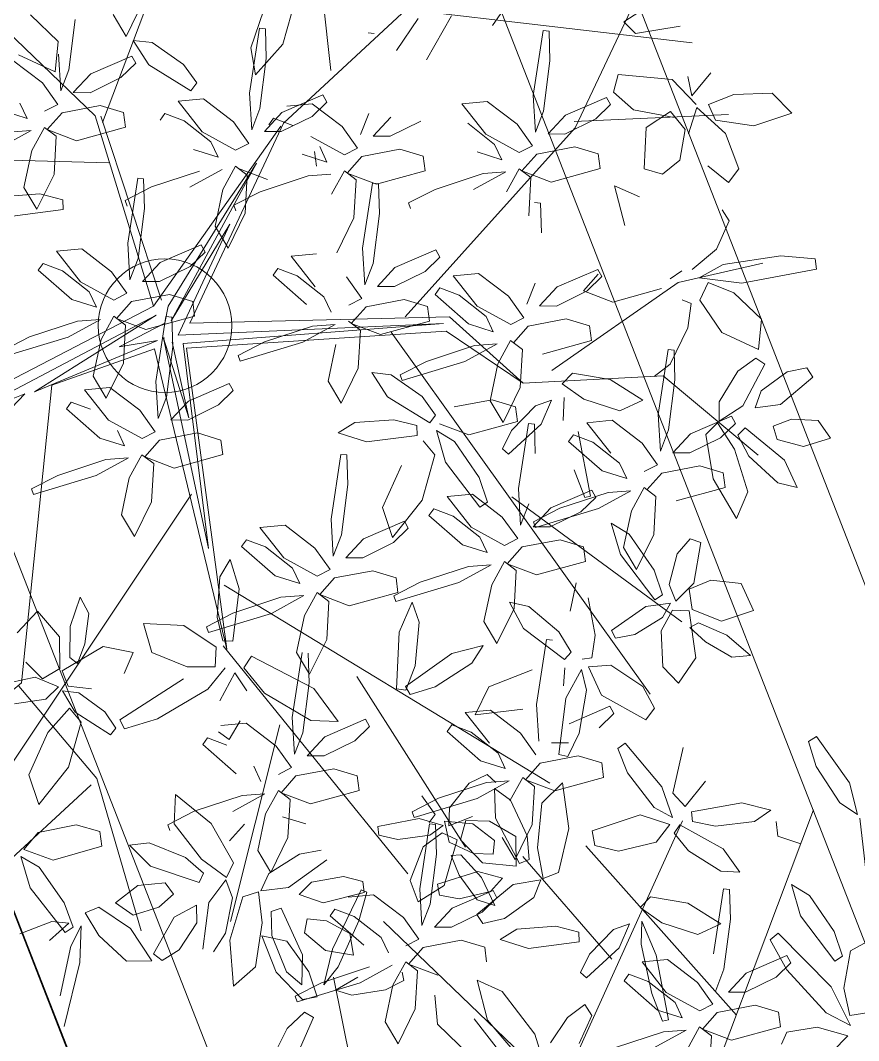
# Model space of a CAD drawing. Header units: millimetres. Extents: x 4980 to 19099, y 3891 to 5773.
# Drawn here: x 5519.89 to 5552.09, y 4476.94 to 4516.12 of the extents above; entities that cross this region are included whole.
import ezdxf

# ---------------------------------------------------------------- set-up
doc = ezdxf.new("R2010")
doc.units = ezdxf.units.MM
for name, color, linetype, lineweight in [('no3_ahşap gorunus on kalın', 34, 'Continuous', 20), ('no3_paslanmaz gorunus on', 163, 'Continuous', 18), ('no3_ölçü tefriş', 252, 'Continuous', 0)]:
    doc.layers.add(name, color=color, linetype=linetype, lineweight=lineweight)

# ---------------------------------------------------------------- blocks, each defined once
blk = doc.blocks.new('p34')
at = {"color": 68}
for p, q in [((1687.424, -14121.267), (1688.687, -14119.488)), ((1688.687, -14119.488), (1688.993, -14119.67)), ((1688.993, -14119.67), (1688.702, -14120.628)), ((1694.211, -14121.641), (1693.807, -14119.884)), ((1694.626, -14121.385), (1696.025, -14119.712)), ((1696.316, -14119.918), (1695.95, -14120.849)), ((1696.025, -14119.712), (1696.316, -14119.918)), ((1688.702, -14120.628), (1687.794, -14122.038)), ((1695.95, -14120.849), (1694.933, -14122.183)), ((1687.116, -14122.482), (1687.424, -14121.267)), ((1692.951, -14121.176), (1693.734, -14122.154)), ((1694.222, -14122.572), (1694.626, -14121.385)), ((1698.209, -14122.976), (1698.443, -14121.227)), ((1698.443, -14121.227), (1699.246, -14122.005)), ((1700.445, -14121.879), (1701.061, -14121.423)), ((1701.061, -14121.423), (1701.022, -14122.574)), ((1693.734, -14122.154), (1694.211, -14121.641)), ((1699.815, -14123.25), (1700.445, -14121.879)), ((1687.794, -14122.038), (1687.116, -14122.482)), ((1690.45, -14122.307), (1691.557, -14122.016)), ((1691.074, -14122.734), (1690.45, -14122.307)), ((1691.557, -14122.016), (1693.491, -14122.355)), ((1694.933, -14122.183), (1694.222, -14122.572)), ((1699.246, -14122.005), (1699.411, -14123.716)), ((1690.238, -14122.735), (1690.186, -14123.299)), ((1692.571, -14122.915), (1691.074, -14122.734)), ((1693.461, -14122.731), (1692.571, -14122.915)), ((1693.491, -14122.355), (1693.461, -14122.731)), ((1694.323, -14122.844), (1695.467, -14122.467)), ((1695.467, -14122.467), (1697.314, -14123.072)), ((1701.022, -14122.574), (1700.103, -14124.31)), ((1701.893, -14122.78), (1702.978, -14122.672)), ((1702.978, -14122.672), (1702.802, -14123.489)), ((1692.288, -14123.78), (1693.95, -14122.86)), ((1693.95, -14122.86), (1694.164, -14123.17)), ((1694.861, -14123.512), (1694.323, -14122.844)), ((1697.314, -14123.072), (1697.217, -14123.63)), ((1698.616, -14124.664), (1698.209, -14122.976)), ((1701.061, -14123.421), (1701.893, -14122.78)), ((1703.326, -14122.803), (1703.296, -14123.94)), ((1703.555, -14122.777), (1703.326, -14122.803)), ((1703.945, -14125.271), (1703.555, -14122.777)), ((1690.186, -14123.299), (1689.295, -14123.599)), ((1694.164, -14123.17), (1693.613, -14123.859)), ((1696.306, -14123.858), (1694.861, -14123.512)), ((1699.734, -14124.16), (1699.815, -14123.25)), ((1701.124, -14123.956), (1701.061, -14123.421)), ((1702.802, -14123.489), (1701.874, -14123.928)), ((1691.641, -14124.685), (1692.288, -14123.78)), ((1693.613, -14123.859), (1692.377, -14124.635)), ((1697.217, -14123.63), (1696.306, -14123.858)), ((1699.411, -14123.716), (1699.2, -14124.897)), ((1700.103, -14124.31), (1699.734, -14124.16)), ((1701.874, -14123.928), (1701.124, -14123.956)), ((1703.296, -14123.94), (1703.547, -14125.868)), ((1692.377, -14124.635), (1691.641, -14124.685)), ((1700.764, -14124.872), (1701.712, -14124.614)), ((1701.712, -14124.614), (1703.257, -14125.099)), ((1699.286, -14124.939), (1700.349, -14125.122)), ((1701.221, -14125.379), (1700.764, -14124.872)), ((1688.976, -14125.589), (1689.667, -14125.164)), ((1689.667, -14125.164), (1689.325, -14126.37)), ((1692.049, -14125.343), (1692.018, -14126.48)), ((1692.278, -14125.317), (1692.049, -14125.343)), ((1692.667, -14127.812), (1692.278, -14125.317)), ((1700.349, -14125.122), (1701.751, -14126.266)), ((1701.13, -14125.352), (1700.98, -14125.63)), ((1702.703, -14126.023), (1701.13, -14125.352)), ((1702.428, -14125.664), (1701.221, -14125.379)), ((1703.257, -14125.099), (1703.184, -14125.512)), ((1703.869, -14126.683), (1703.945, -14125.271)), ((1706.194, -14125.302), (1705.982, -14125.394)), ((1705.982, -14125.394), (1706.287, -14126.49)), ((1707.299, -14127.572), (1706.194, -14125.302)), ((1688.029, -14126.973), (1688.976, -14125.589)), ((1693.644, -14125.86), (1692.385, -14126.661)), ((1695.087, -14125.618), (1693.644, -14125.86)), ((1695.477, -14126.027), (1695.087, -14125.618)), ((1700.98, -14125.63), (1701.55, -14126.177)), ((1703.184, -14125.512), (1702.428, -14125.664)), ((1703.547, -14125.868), (1703.869, -14126.683)), ((1705.716, -14125.489), (1704.572, -14126.373)), ((1706.689, -14125.575), (1705.716, -14125.489)), ((1701.751, -14126.266), (1701.524, -14126.619)), ((1701.55, -14126.177), (1702.731, -14126.754)), ((1703.383, -14126.748), (1702.703, -14126.023)), ((1707.203, -14126.043), (1706.464, -14126.322)), ((1707.389, -14126.297), (1707.203, -14126.043)), ((1689.325, -14126.37), (1688.013, -14128.112)), ((1692.018, -14126.48), (1692.27, -14128.408)), ((1693.274, -14127.065), (1694.647, -14126.612)), ((1701.524, -14126.619), (1700.696, -14126.424)), ((1704.572, -14126.373), (1703.983, -14127.201)), ((1706.464, -14126.322), (1705.435, -14127.14)), ((1706.287, -14126.49), (1707.094, -14128.259)), ((1687.712, -14127.922), (1688.029, -14126.973)), ((1688.155, -14129.106), (1690.188, -14127.026)), ((1690.188, -14127.026), (1690.491, -14127.284)), ((1692.385, -14126.661), (1693.274, -14127.065)), ((1702.731, -14126.754), (1703.383, -14126.748)), ((1686.38, -14127.164), (1687.41, -14127.715)), ((1690.491, -14127.284), (1689.854, -14128.445)), ((1701.457, -14127.525), (1702.356, -14127.25)), ((1702.356, -14127.25), (1703.816, -14127.522)), ((1703.983, -14127.201), (1704.488, -14127.457)), ((1705.435, -14127.14), (1705.16, -14127.731)), ((1687.41, -14127.715), (1687.674, -14129.158)), ((1703.816, -14127.522), (1704.388, -14128.161)), ((1688.013, -14128.112), (1687.712, -14127.922)), ((1691.425, -14128.564), (1689.852, -14127.893)), ((1704.388, -14128.161), (1703.265, -14128.596)), ((1704.492, -14128.078), (1704.044, -14128.424)), ((1704.987, -14128.966), (1704.492, -14128.078)), ((1705.009, -14128.198), (1706.251, -14128.874)), ((1692.105, -14129.288), (1691.425, -14128.564)), ((1692.27, -14128.408), (1692.591, -14129.223)), ((1704.044, -14128.424), (1704.133, -14129.884)), ((1704.632, -14128.476), (1704.57, -14128.785)), ((1687.417, -14130.585), (1688.155, -14129.106)), ((1687.674, -14129.158), (1687.45, -14130.202)), ((1703.386, -14129.355), (1703.285, -14130.469)), ((1687.45, -14130.202), (1686.713, -14130.086)), ((1681.985, -14134.71), (1681.018, -14133.025)), ((1682.293, -14133.116), (1683.135, -14134.34))]:
    blk.add_line(p, q, dxfattribs=at)
at = {"color": 44}
for p, q in [((1694.436, -14137.067), (1688.808, -14122.302)), ((1685.654, -14135.103), (1687.026, -14122.623)), ((1698.592, -14133.078), (1693.838, -14122.703)), ((1691.802, -14130.168), (1697.552, -14123.652)), ((1696.572, -14127.998), (1699.979, -14124.041)), ((1694.72, -14136.809), (1705.34, -14126.519)), ((1679.44, -14133.399), (1676.031, -14128.502)), ((1705.965, -14135.169), (1707.275, -14128.65)), ((1676.283, -14137.346), (1673.404, -14131.319)), ((1682.755, -14132.766), (1671.775, -14134.094)), ((1687.482, -14137.116), (1682.755, -14132.766)), ((1692.198, -14143.891), (1694.497, -14136.818)), ((1692.508, -14144.125), (1694.72, -14136.809)), ((1676.318, -14137.098), (1670.396, -14136.858)), ((1691.114, -14144.782), (1687.482, -14137.116)), ((1692.508, -14144.125), (1687.589, -14137.234)), ((1682.842, -14144.569), (1676.283, -14137.346)), ((1694.199, -14138.612), (1712.916, -14138.004)), ((1691.944, -14144.122), (1688.533, -14138.654)), ((1688.533, -14138.654), (1691.834, -14144.693)), ((1691.834, -14144.693), (1689.564, -14140.991)), ((1689.564, -14140.991), (1691.56, -14145.247)), ((1677.216, -14146.653), (1672.35, -14143.293)), ((1692.072, -14144.782), (1691.944, -14144.122)), ((1692.508, -14144.125), (1701.348, -14148.674)), ((1681.141, -14144.583), (1678.323, -14147.141)), ((1691.114, -14144.782), (1681.141, -14144.583)), ((1692.412, -14144.474), (1697.09, -14147.395)), ((1700.697, -14148.791), (1692.412, -14144.474)), ((1691.56, -14145.247), (1681.376, -14144.838)), ((1681.376, -14144.838), (1691.38, -14145.568)), ((1693.827, -14145.686), (1692.072, -14144.782)), ((1683.379, -14145.161), (1673.489, -14159.11)), ((1681.275, -14145.128), (1678.323, -14147.141)), ((1691.245, -14145.741), (1681.275, -14145.128)), ((1690.433, -14153.439), (1692.127, -14145.361)), ((1692.127, -14145.361), (1691.165, -14148.417)), ((1697.09, -14147.395), (1692.365, -14145.451)), ((1692.365, -14145.451), (1693.827, -14145.686)), ((1689.745, -14157.312), (1691.245, -14145.741)), ((1692.477, -14145.759), (1689.745, -14157.312)), ((1691.38, -14145.568), (1690.433, -14153.439)), ((1691.165, -14148.417), (1691.795, -14145.506)), ((1696.426, -14147.139), (1692.477, -14145.759)), ((1672.948, -14146.882), (1669.312, -14149.94)), ((1678.323, -14147.141), (1672.948, -14146.882)), ((1696.426, -14147.139), (1697.633, -14158.576)), ((1701.444, -14149.067), (1697.468, -14147.471)), ((1709.373, -14159.799), (1697.468, -14147.471)), ((1678.77, -14151.506), (1672.265, -14156.333)), ((1691.075, -14151.353), (1700.732, -14165.701)), ((1689.842, -14154.849), (1677.356, -14162.512)), ((1689.888, -14157.183), (1682.828, -14165.969)), ((1684.757, -14158.385), (1680.613, -14164.956)), ((1697.741, -14158.695), (1694.76, -14162.265)), ((1697.633, -14158.576), (1701.75, -14161.968)), ((1687.725, -14160.227), (1689.649, -14167.77)), ((1694.76, -14162.265), (1693.074, -14168.117)), ((1694.975, -14162.502), (1699.595, -14166.733))]:
    blk.add_line(p, q, dxfattribs=at)
at = {"color": 66}
for p, q in [((1699.2, -14124.897), (1698.616, -14124.664)), ((1699.567, -14125.617), (1699.286, -14124.939)), ((1700.696, -14126.424), (1699.567, -14125.617)), ((1694.647, -14126.612), (1695.477, -14126.027)), ((1695.413, -14126.554), (1694.872, -14127.859)), ((1695.445, -14127.429), (1695.413, -14126.554)), ((1696.51, -14126.865), (1695.893, -14126.654)), ((1695.893, -14126.654), (1696.293, -14127.563)), ((1706.106, -14127.429), (1707.389, -14126.297)), ((1697.432, -14127.802), (1696.51, -14126.865)), ((1697.827, -14127.336), (1697.837, -14126.959)), ((1697.837, -14126.959), (1698.717, -14126.729)), ((1698.717, -14126.729), (1700.222, -14126.833)), ((1700.222, -14126.833), (1700.867, -14127.227)), ((1695.041, -14129.331), (1695.445, -14127.429)), ((1699.776, -14127.575), (1697.827, -14127.336)), ((1700.867, -14127.227), (1699.776, -14127.575)), ((1709.056, -14127.259), (1708.222, -14128.44)), ((1710.011, -14127.055), (1709.056, -14127.259)), ((1709.476, -14128.448), (1710.011, -14127.055)), ((1696.293, -14127.563), (1697.554, -14128.72)), ((1697.787, -14128.508), (1697.432, -14127.802)), ((1701.39, -14128.088), (1701.457, -14127.525)), ((1707.641, -14128.944), (1707.299, -14127.572)), ((1689.852, -14127.893), (1689.702, -14128.17)), ((1689.702, -14128.17), (1690.272, -14128.717)), ((1694.438, -14128.029), (1693.294, -14128.913)), ((1694.872, -14127.859), (1694.409, -14130.341)), ((1695.411, -14128.115), (1694.438, -14128.029)), ((1694.491, -14129.289), (1695.411, -14128.115)), ((1689.854, -14128.445), (1688.351, -14130.104)), ((1695.925, -14128.583), (1695.186, -14128.862)), ((1696.111, -14128.837), (1695.925, -14128.583)), ((1697.554, -14128.72), (1697.787, -14128.508)), ((1707.732, -14128.861), (1705.883, -14128.258)), ((1707.094, -14128.259), (1707.641, -14128.944)), ((1708.222, -14128.44), (1707.903, -14129.405)), ((1708.46, -14129.501), (1709.476, -14128.448)), ((1690.272, -14128.717), (1691.453, -14129.294)), ((1693.294, -14128.913), (1692.706, -14129.742)), ((1695.186, -14128.862), (1694.157, -14129.68)), ((1694.829, -14129.969), (1696.111, -14128.837)), ((1700.797, -14129.224), (1701.756, -14128.794)), ((1701.756, -14128.794), (1701.364, -14130.323)), ((1704.57, -14128.785), (1705.276, -14129.141)), ((1705.293, -14130.379), (1704.987, -14128.966)), ((1706.251, -14128.874), (1708.67, -14129.595)), ((1707.196, -14129.148), (1706.333, -14128.656)), ((1708.746, -14129.378), (1707.732, -14128.861)), ((1691.453, -14129.294), (1692.105, -14129.288)), ((1693.21, -14129.997), (1694.491, -14129.289)), ((1694.634, -14130.393), (1695.041, -14129.331)), ((1699.551, -14130.874), (1700.797, -14129.224)), ((1705.276, -14129.141), (1706.574, -14129.345)), ((1706.574, -14129.345), (1707.196, -14129.148)), ((1708.67, -14129.595), (1708.746, -14129.378)), ((1690.18, -14130.065), (1691.078, -14129.79)), ((1691.078, -14129.79), (1692.539, -14130.062)), ((1692.706, -14129.742), (1693.21, -14129.997)), ((1694.157, -14129.68), (1693.882, -14130.271)), ((1697.617, -14129.738), (1697.348, -14130.162)), ((1698.284, -14130.237), (1697.617, -14129.738)), ((1707.903, -14129.405), (1708.46, -14129.501)), ((1688.351, -14130.104), (1687.417, -14130.585)), ((1690.112, -14130.628), (1690.18, -14130.065)), ((1692.539, -14130.062), (1693.111, -14130.701)), ((1693.882, -14130.271), (1694.829, -14129.969)), ((1697.348, -14130.162), (1697.846, -14131.243)), ((1708.045, -14130.193), (1708.391, -14129.995)), ((1708.391, -14129.995), (1709.057, -14130.621)), ((1694.409, -14130.341), (1694.634, -14130.393)), ((1698.948, -14131.205), (1698.284, -14130.237)), ((1708.844, -14131.988), (1708.045, -14130.193)), ((1688.696, -14130.645), (1687.526, -14130.988)), ((1689.872, -14130.835), (1688.696, -14130.645)), ((1690.074, -14131.295), (1689.872, -14130.835)), ((1691.987, -14131.136), (1690.112, -14130.628)), ((1693.111, -14130.701), (1691.987, -14131.136)), ((1693.214, -14130.618), (1692.766, -14130.964)), ((1692.766, -14130.964), (1692.855, -14132.424)), ((1693.709, -14131.506), (1693.214, -14130.618)), ((1694.606, -14130.798), (1693.732, -14130.738)), ((1693.732, -14130.738), (1694.973, -14131.414)), ((1699.174, -14132.068), (1699.551, -14130.874)), ((1709.057, -14130.621), (1709.746, -14131.962)), ((1687.526, -14130.988), (1688.114, -14131.581)), ((1687.498, -14134.079), (1686.764, -14131.488)), ((1688.052, -14132.266), (1688.726, -14134.221)), ((1673.386, -14132.626), (1674.396, -14133.275)), ((1674.396, -14133.275), (1673.956, -14133.724)), ((1673.956, -14133.724), (1672.241, -14133.452)), ((1677.272, -14133.626), (1677.241, -14134.764)), ((1677.501, -14133.601), (1677.272, -14133.626)), ((1677.89, -14136.095), (1677.501, -14133.601)), ((1684.219, -14133.661), (1683.99, -14133.686)), ((1688.166, -14133.487), (1688.136, -14134.625)), ((1688.395, -14133.462), (1688.166, -14133.487)), ((1688.785, -14135.956), (1688.395, -14133.462)), ((1688.549, -14135.256), (1687.498, -14134.079)), ((1688.726, -14134.221), (1688.549, -14135.256)), ((1677.241, -14134.764), (1677.493, -14136.692)), ((1688.136, -14134.625), (1688.387, -14136.553)), ((1671.792, -14136.131), (1671.058, -14135.243)), ((1671.638, -14136.465), (1672.554, -14135.503)), ((1671.951, -14135.381), (1671.792, -14136.131)), ((1672.554, -14135.503), (1674.621, -14135.305)), ((1674.621, -14135.305), (1674.8, -14135.974)), ((1674.8, -14135.974), (1674.036, -14136.66)), ((1670.178, -14136.083), (1671.155, -14136.461)), ((1675.075, -14136.176), (1674.925, -14136.453)), ((1674.925, -14136.453), (1675.495, -14137.001)), ((1676.648, -14136.847), (1675.075, -14136.176)), ((1677.814, -14137.507), (1677.89, -14136.095)), ((1679.661, -14136.312), (1678.517, -14137.197)), ((1680.634, -14136.398), (1679.661, -14136.312)), ((1679.714, -14137.573), (1680.634, -14136.398)), ((1670.508, -14137.585), (1671.613, -14136.585)), ((1671.155, -14136.461), (1670.892, -14137.062)), ((1671.613, -14136.585), (1671.927, -14137.595)), ((1672.054, -14137.426), (1672.614, -14136.724)), ((1674.036, -14136.66), (1672.481, -14136.956)), ((1672.614, -14136.724), (1673.558, -14137.339)), ((1677.328, -14137.572), (1676.648, -14136.847)), ((1677.493, -14136.692), (1677.814, -14137.507)), ((1675.495, -14137.001), (1676.676, -14137.578)), ((1678.517, -14137.197), (1677.929, -14138.025)), ((1680.409, -14137.146), (1679.38, -14137.964)), ((1672.267, -14138.604), (1672.054, -14137.426)), ((1673.558, -14137.339), (1673.639, -14138.924)), ((1676.676, -14137.578), (1677.328, -14137.572)), ((1678.433, -14138.281), (1679.714, -14137.573)), ((1679.38, -14137.964), (1679.105, -14138.555)), ((1675.335, -14138.911), (1675.403, -14138.349)), ((1675.403, -14138.349), (1676.301, -14138.074)), ((1676.301, -14138.074), (1677.762, -14138.346)), ((1677.762, -14138.346), (1678.334, -14138.985)), ((1677.929, -14138.025), (1678.433, -14138.281)), ((1679.105, -14138.555), (1680.052, -14138.253)), ((1673.639, -14138.924), (1672.934, -14139.129)), ((1677.21, -14139.42), (1675.335, -14138.911)), ((1678.334, -14138.985), (1677.21, -14139.42)), ((1678.437, -14138.902), (1677.989, -14139.247)), ((1678.932, -14139.79), (1678.437, -14138.902)), ((1679.829, -14139.082), (1678.955, -14139.021)), ((1678.955, -14139.021), (1680.196, -14139.698)), ((1673.828, -14140.004), (1674.787, -14139.573)), ((1674.787, -14139.573), (1674.396, -14141.103)), ((1677.989, -14139.247), (1678.078, -14140.708)), ((1677.63, -14140.231), (1677.599, -14141.368)), ((1677.859, -14140.206), (1677.63, -14140.231))]:
    blk.add_line(p, q, dxfattribs=at)
at = {"color": 64}
for p, q in [((1704.133, -14129.884), (1704.797, -14131.22)), ((1701.364, -14130.323), (1699.623, -14132.377)), ((1700.821, -14131.648), (1701.878, -14130.272)), ((1703.285, -14130.469), (1702.057, -14131.672)), ((1704.797, -14131.22), (1705.293, -14130.379)), ((1696.454, -14131.401), (1694.606, -14130.798)), ((1692.855, -14132.424), (1693.519, -14133.76)), ((1693.519, -14133.76), (1694.015, -14132.919)), ((1696.131, -14133.945), (1697.182, -14132.921)), ((1695.467, -14133.101), (1695.718, -14135.029)), ((1691.321, -14134.842), (1692.515, -14134.003)), ((1692.515, -14134.003), (1693.247, -14133.916)), ((1693.247, -14133.916), (1692.648, -14134.852)), ((1696.248, -14135.107), (1696.131, -14133.945)), ((1696.04, -14135.844), (1696.116, -14134.433)), ((1697.652, -14134.445), (1696.248, -14135.107)), ((1690.806, -14135.558), (1691.321, -14134.842)), ((1692.648, -14134.852), (1691.036, -14135.857)), ((1693.301, -14134.514), (1693.151, -14134.791)), ((1693.151, -14134.791), (1693.721, -14135.339)), ((1694.874, -14135.185), (1693.301, -14134.514)), ((1697.887, -14134.65), (1696.743, -14135.534)), ((1695.554, -14135.909), (1694.874, -14135.185)), ((1695.718, -14135.029), (1696.04, -14135.844)), ((1691.036, -14135.857), (1690.806, -14135.558)), ((1693.721, -14135.339), (1694.902, -14135.915)), ((1696.743, -14135.534), (1696.154, -14136.363)), ((1667.963, -14136.813), (1668.711, -14136.044)), ((1668.711, -14136.044), (1670.178, -14136.083)), ((1685.969, -14136.037), (1685.82, -14136.314)), ((1687.543, -14136.708), (1685.969, -14136.037)), ((1688.709, -14137.368), (1688.785, -14135.956)), ((1694.902, -14135.915), (1695.554, -14135.909)), ((1686.38, -14136.372), (1685.235, -14137.256)), ((1685.82, -14136.314), (1686.39, -14136.862)), ((1687.352, -14136.458), (1686.38, -14136.372)), ((1690.556, -14136.173), (1689.412, -14137.057)), ((1691.529, -14136.259), (1690.556, -14136.173)), ((1690.608, -14137.433), (1691.529, -14136.259)), ((1693.628, -14136.687), (1694.527, -14136.412)), ((1694.527, -14136.412), (1695.987, -14136.683)), ((1696.154, -14136.363), (1696.659, -14136.619)), ((1697.606, -14136.301), (1697.331, -14136.893)), ((1669.418, -14137.287), (1667.963, -14136.813)), ((1684.211, -14136.752), (1684.532, -14137.567)), ((1688.223, -14137.432), (1687.543, -14136.708)), ((1688.387, -14136.553), (1688.709, -14137.368)), ((1692.043, -14136.728), (1691.304, -14137.007)), ((1692.229, -14136.982), (1692.043, -14136.728)), ((1693.561, -14137.249), (1693.628, -14136.687)), ((1695.987, -14136.683), (1696.56, -14137.323)), ((1697.331, -14136.893), (1698.277, -14136.591)), ((1670.892, -14137.062), (1669.418, -14137.287)), ((1682.213, -14137.061), (1683.394, -14137.637)), ((1684.046, -14137.631), (1683.366, -14136.907)), ((1686.39, -14136.862), (1687.571, -14137.439)), ((1687.867, -14136.927), (1687.127, -14137.206)), ((1688.052, -14137.181), (1687.867, -14136.927)), ((1689.412, -14137.057), (1688.823, -14137.886)), ((1691.304, -14137.007), (1690.275, -14137.825)), ((1670.004, -14138.943), (1670.508, -14137.585)), ((1683.394, -14137.637), (1684.046, -14137.631)), ((1685.235, -14137.256), (1684.647, -14138.085)), ((1685.151, -14138.341), (1686.432, -14137.632)), ((1687.571, -14137.439), (1688.223, -14137.432)), ((1689.328, -14138.142), (1690.608, -14137.433)), ((1695.436, -14137.758), (1693.561, -14137.249)), ((1698.054, -14137.419), (1697.18, -14137.359)), ((1697.18, -14137.359), (1698.422, -14138.035)), ((1686.098, -14138.024), (1685.823, -14138.615)), ((1688.823, -14137.886), (1689.328, -14138.142)), ((1690.275, -14137.825), (1690, -14138.416)), ((1682.053, -14138.971), (1682.121, -14138.409)), ((1682.121, -14138.409), (1683.019, -14138.134)), ((1683.019, -14138.134), (1684.48, -14138.406)), ((1684.48, -14138.406), (1685.052, -14139.045)), ((1684.647, -14138.085), (1685.151, -14138.341)), ((1685.823, -14138.615), (1686.77, -14138.313)), ((1686.23, -14138.772), (1686.297, -14138.21)), ((1690, -14138.416), (1690.946, -14138.114)), ((1672.934, -14139.129), (1672.267, -14138.604)), ((1689.332, -14138.763), (1688.884, -14139.108)), ((1689.827, -14139.65), (1689.332, -14138.763)), ((1670.402, -14139.461), (1670.004, -14138.943)), ((1671.196, -14138.819), (1670.402, -14139.461)), ((1681.677, -14139.685), (1679.829, -14139.082)), ((1683.928, -14139.48), (1682.053, -14138.971)), ((1685.052, -14139.045), (1683.928, -14139.48)), ((1685.155, -14138.962), (1684.708, -14139.307)), ((1685.65, -14139.849), (1685.155, -14138.962)), ((1686.547, -14139.142), (1685.673, -14139.081)), ((1688.396, -14139.744), (1686.547, -14139.142)), ((1689.228, -14138.846), (1688.105, -14139.281)), ((1688.884, -14139.108), (1688.973, -14140.569)), ((1689.849, -14138.882), (1691.091, -14139.558)), ((1692.572, -14139.545), (1690.723, -14138.943)), ((1683.85, -14139.46), (1683.819, -14140.597)), ((1684.079, -14139.435), (1683.85, -14139.46)), ((1684.468, -14141.929), (1684.079, -14139.435)), ((1684.708, -14139.307), (1684.796, -14140.768)), ((1693.586, -14140.062), (1692.572, -14139.545)), ((1692.867, -14139.229), (1692.836, -14140.366)), ((1693.096, -14139.204), (1692.867, -14139.229)), ((1693.485, -14141.698), (1693.096, -14139.204)), ((1682.691, -14140.201), (1681.677, -14139.685)), ((1689.409, -14140.261), (1688.396, -14139.744)), ((1690.133, -14141.064), (1689.827, -14139.65)), ((1682.615, -14140.419), (1682.691, -14140.201)), ((1689.333, -14140.479), (1689.409, -14140.261)), ((1670.648, -14140.517), (1670.379, -14140.941)), ((1683.819, -14140.597), (1684.07, -14142.525)), ((1684.796, -14140.768), (1685.46, -14142.104)), ((1688.973, -14140.569), (1689.637, -14141.905)), ((1670.379, -14140.941), (1670.877, -14142.023)), ((1689.637, -14141.905), (1690.133, -14141.064)), ((1667.087, -14142.407), (1668.406, -14142.289)), ((1668.406, -14142.289), (1670.62, -14142.611)), ((1670.877, -14142.023), (1671.814, -14142.803)), ((1681.653, -14142.01), (1681.503, -14142.287)), ((1681.503, -14142.287), (1682.073, -14142.834)), ((1683.226, -14142.681), (1681.653, -14142.01)), ((1687.212, -14142.232), (1686.239, -14142.146)), ((1686.291, -14143.406), (1687.212, -14142.232)), ((1667.041, -14142.803), (1667.087, -14142.407)), ((1672.35, -14143.293), (1669.101, -14142.57)), ((1670.62, -14142.611), (1671.541, -14143.118)), ((1683.906, -14143.405), (1683.226, -14142.681)), ((1687.726, -14142.701), (1686.987, -14142.979)), ((1687.912, -14142.955), (1687.726, -14142.701)), ((1669.901, -14143.33), (1667.041, -14142.803)), ((1671.541, -14143.118), (1669.901, -14143.33)), ((1672.654, -14143.156), (1672.205, -14142.847)), ((1675.433, -14142.781), (1675.283, -14143.058)), ((1675.283, -14143.058), (1675.853, -14143.606)), ((1675.419, -14142.964), (1675.992, -14143.603)), ((1677.006, -14143.452), (1675.433, -14142.781)), ((1680.019, -14142.917), (1678.875, -14143.801)), ((1680.992, -14143.003), (1680.019, -14142.917)), ((1680.071, -14144.177), (1680.992, -14143.003)), ((1682.073, -14142.834), (1683.254, -14143.411)), ((1686.987, -14142.979), (1685.958, -14143.797)), ((1686.629, -14144.086), (1687.912, -14142.955)), ((1670.213, -14143.7), (1671.205, -14143.304)), ((1671.205, -14143.304), (1671.52, -14143.981)), ((1677.686, -14144.176), (1677.006, -14143.452)), ((1677.85, -14143.296), (1678.172, -14144.111)), ((1681.506, -14143.472), (1680.767, -14143.75)), ((1681.692, -14143.726), (1681.506, -14143.472)), ((1669.162, -14144.725), (1670.213, -14143.7)), ((1674.868, -14144.038), (1672.993, -14143.53)), ((1675.992, -14143.603), (1674.868, -14144.038)), ((1675.853, -14143.606), (1677.034, -14144.182)), ((1678.875, -14143.801), (1678.287, -14144.63)), ((1680.767, -14143.75), (1679.738, -14144.568)), ((1680.409, -14144.857), (1681.692, -14143.726)), ((1671.52, -14143.981), (1670.683, -14145.224)), ((1672.203, -14143.96), (1671.858, -14144.112)), ((1671.858, -14144.112), (1671.99, -14145.039)), ((1677.034, -14144.182), (1677.686, -14144.176)), ((1678.791, -14144.886), (1680.071, -14144.177)), ((1675.76, -14144.954), (1676.659, -14144.679)), ((1676.659, -14144.679), (1678.119, -14144.95)), ((1678.287, -14144.63), (1678.791, -14144.886)), ((1679.738, -14144.568), (1679.463, -14145.16)), ((1669.279, -14145.887), (1669.162, -14144.725)), ((1671.99, -14145.039), (1672.675, -14146.436)), ((1675.693, -14145.516), (1675.76, -14144.954)), ((1678.119, -14144.95), (1678.692, -14145.59)), ((1679.463, -14145.16), (1680.409, -14144.857)), ((1670.683, -14145.224), (1669.279, -14145.887)), ((1677.568, -14146.025), (1675.693, -14145.516)), ((1678.795, -14145.506), (1678.347, -14145.852)), ((1678.347, -14145.852), (1678.436, -14147.313)), ((1679.29, -14146.394), (1678.795, -14145.506)), ((1680.187, -14145.686), (1679.313, -14145.626)), ((1679.313, -14145.626), (1680.554, -14146.302)), ((1669.034, -14146.453), (1669.379, -14146.214)), ((1669.379, -14146.214), (1670.068, -14146.713)), ((1672.521, -14145.896), (1672.49, -14147.033)), ((1672.75, -14145.871), (1672.521, -14145.896)), ((1673.139, -14148.365), (1672.75, -14145.871)), ((1669.889, -14148.048), (1669.034, -14146.453)), ((1672.675, -14146.436), (1673.293, -14146.902)), ((1679.596, -14147.808), (1679.29, -14146.394)), ((1668.178, -14146.749), (1669.183, -14147.476)), ((1670.068, -14146.713), (1670.801, -14147.891)), ((1672.49, -14147.033), (1672.742, -14148.961)), ((1674.984, -14147.01), (1673.725, -14147.811)), ((1676.427, -14146.768), (1674.984, -14147.01)), ((1676.818, -14147.177), (1676.427, -14146.768)), ((1675.987, -14147.762), (1676.818, -14147.177)), ((1669.183, -14147.476), (1669.41, -14148.12)), ((1673.725, -14147.811), (1674.614, -14148.215)), ((1674.614, -14148.215), (1675.987, -14147.762)), ((1676.785, -14148.579), (1676.753, -14147.704)), ((1677.85, -14148.015), (1677.233, -14147.804)), ((1677.233, -14147.804), (1677.633, -14148.713)), ((1670.8, -14148.625), (1669.889, -14148.048)), ((1670.801, -14147.891), (1670.8, -14148.625)), ((1670.324, -14148.446), (1670.175, -14148.723)), ((1671.898, -14149.117), (1670.324, -14148.446)), ((1673.063, -14149.776), (1673.139, -14148.365)), ((1674.911, -14148.582), (1673.766, -14149.466)), ((1675.883, -14148.668), (1674.911, -14148.582)), ((1670.175, -14148.723), (1670.744, -14149.27)), ((1670.216, -14149.706), (1670.864, -14148.697)), ((1670.864, -14148.697), (1671.313, -14149.137)), ((1672.742, -14148.961), (1673.063, -14149.776)), ((1674.963, -14149.842), (1675.883, -14148.668)), ((1670.744, -14149.27), (1671.925, -14149.847)), ((1671.313, -14149.137), (1671.041, -14150.851)), ((1672.577, -14149.841), (1671.898, -14149.117)), ((1676.398, -14149.137), (1675.658, -14149.415)), ((1676.212, -14149.009), (1675.749, -14151.491)), ((1673.766, -14149.466), (1673.178, -14150.295)), ((1675.658, -14149.415), (1674.63, -14150.233)), ((1671.925, -14149.847), (1672.577, -14149.841)), ((1671.551, -14150.344), (1673.011, -14150.615)), ((1673.178, -14150.295), (1673.683, -14150.55)), ((1674.63, -14150.233), (1674.355, -14150.825)), ((1674.355, -14150.825), (1675.301, -14150.522)), ((1673.011, -14150.615), (1673.583, -14151.255)), ((1673.687, -14151.171), (1673.239, -14151.517)), ((1674.182, -14152.059), (1673.687, -14151.171)), ((1673.239, -14151.517), (1673.327, -14152.977))]:
    blk.add_line(p, q, dxfattribs=at)
at = {"color": 62}
for p, q in [((1696.663, -14137.239), (1696.215, -14137.585)), ((1697.158, -14138.127), (1696.663, -14137.239)), ((1696.56, -14137.323), (1695.436, -14137.758)), ((1696.215, -14137.585), (1696.304, -14139.046)), ((1697.464, -14139.541), (1697.158, -14138.127)), ((1696.304, -14139.046), (1696.968, -14140.382)), ((1696.968, -14140.382), (1697.464, -14139.541)), ((1695.975, -14140.027), (1696.855, -14139.797)), ((1696.855, -14139.797), (1698.359, -14139.901)), ((1692.836, -14140.366), (1693.088, -14142.294)), ((1693.51, -14140.28), (1693.586, -14140.062)), ((1695.964, -14140.404), (1695.975, -14140.027)), ((1697.913, -14140.644), (1695.964, -14140.404)), ((1684.392, -14143.34), (1684.468, -14141.929)), ((1690.67, -14141.779), (1690.521, -14142.056)), ((1692.243, -14142.45), (1690.67, -14141.779)), ((1693.409, -14143.109), (1693.485, -14141.698)), ((1695.257, -14141.915), (1694.112, -14142.799)), ((1696.229, -14142.001), (1695.257, -14141.915)), ((1690.521, -14142.056), (1691.09, -14142.603)), ((1693.088, -14142.294), (1693.409, -14143.109)), ((1695.309, -14143.175), (1696.229, -14142.001)), ((1684.07, -14142.525), (1684.392, -14143.34)), ((1691.09, -14142.603), (1692.271, -14143.18)), ((1692.923, -14143.174), (1692.243, -14142.45)), ((1695.647, -14143.855), (1696.929, -14142.724)), ((1696.743, -14142.47), (1696.004, -14142.748)), ((1696.929, -14142.724), (1696.743, -14142.47)), ((1685.095, -14143.03), (1684.507, -14143.859)), ((1694.112, -14142.799), (1693.524, -14143.628)), ((1696.004, -14142.748), (1694.975, -14143.566)), ((1683.254, -14143.411), (1683.906, -14143.405)), ((1692.271, -14143.18), (1692.923, -14143.174)), ((1694.028, -14143.883), (1695.309, -14143.175)), ((1684.507, -14143.859), (1685.011, -14144.114)), ((1685.958, -14143.797), (1685.683, -14144.389)), ((1690.998, -14143.952), (1691.896, -14143.677)), ((1691.896, -14143.677), (1693.357, -14143.948)), ((1693.524, -14143.628), (1694.028, -14143.883)), ((1694.975, -14143.566), (1694.7, -14144.158)), ((1694.7, -14144.158), (1695.647, -14143.855)), ((1681.913, -14144.745), (1681.98, -14144.183)), ((1681.98, -14144.183), (1682.879, -14143.907)), ((1682.879, -14143.907), (1684.339, -14144.179)), ((1684.339, -14144.179), (1684.912, -14144.818)), ((1690.93, -14144.514), (1690.998, -14143.952)), ((1693.357, -14143.948), (1693.929, -14144.588)), ((1692.805, -14145.023), (1690.93, -14144.514)), ((1691.807, -14144.554), (1691.776, -14145.691)), ((1692.036, -14144.529), (1691.807, -14144.554)), ((1692.425, -14147.023), (1692.036, -14144.529)), ((1693.929, -14144.588), (1692.805, -14145.023)), ((1694.032, -14144.504), (1693.584, -14144.85)), ((1694.527, -14145.392), (1694.032, -14144.504)), ((1695.424, -14144.684), (1694.55, -14144.624)), ((1694.55, -14144.624), (1695.791, -14145.3)), ((1697.273, -14145.287), (1695.424, -14144.684)), ((1683.788, -14145.253), (1681.913, -14144.745)), ((1684.912, -14144.818), (1683.788, -14145.253)), ((1685.015, -14144.735), (1684.567, -14145.081)), ((1686.407, -14144.915), (1685.533, -14144.855)), ((1685.533, -14144.855), (1686.774, -14145.531)), ((1688.255, -14145.518), (1686.407, -14144.915)), ((1693.584, -14144.85), (1693.673, -14146.31)), ((1684.567, -14145.081), (1684.656, -14146.541)), ((1694.833, -14146.806), (1694.527, -14145.392)), ((1695.791, -14145.3), (1698.21, -14146.021)), ((1698.286, -14145.804), (1697.273, -14145.287)), ((1682.035, -14146.289), (1680.187, -14145.686)), ((1685.816, -14147.036), (1685.51, -14145.623)), ((1686.774, -14145.531), (1689.193, -14146.252)), ((1689.269, -14146.035), (1688.255, -14145.518)), ((1691.776, -14145.691), (1692.028, -14147.62)), ((1689.193, -14146.252), (1689.269, -14146.035)), ((1667.195, -14146.953), (1667.421, -14146.6)), ((1667.421, -14146.6), (1668.178, -14146.749)), ((1680.554, -14146.302), (1682.973, -14147.023)), ((1683.049, -14146.806), (1682.035, -14146.289)), ((1684.656, -14146.541), (1685.32, -14147.877)), ((1693.673, -14146.31), (1694.337, -14147.646)), ((1668.436, -14147.994), (1667.195, -14146.953)), ((1682.202, -14147.635), (1683.396, -14146.796)), ((1682.973, -14147.023), (1683.049, -14146.806)), ((1683.396, -14146.796), (1684.129, -14146.708)), ((1684.129, -14146.708), (1683.53, -14147.645)), ((1685.32, -14147.877), (1685.816, -14147.036)), ((1692.349, -14148.435), (1692.425, -14147.023)), ((1694.337, -14147.646), (1694.833, -14146.806)), ((1678.436, -14147.313), (1679.1, -14148.649)), ((1689.61, -14147.104), (1689.461, -14147.381)), ((1689.461, -14147.381), (1690.03, -14147.929)), ((1691.184, -14147.775), (1689.61, -14147.104)), ((1694.197, -14147.24), (1693.052, -14148.124)), ((1695.169, -14147.326), (1694.197, -14147.24)), ((1694.249, -14148.5), (1695.169, -14147.326)), ((1678.614, -14148.049), (1679.513, -14147.773)), ((1679.1, -14148.649), (1679.596, -14147.808)), ((1679.513, -14147.773), (1680.973, -14148.045)), ((1681.687, -14148.351), (1682.202, -14147.635)), ((1683.53, -14147.645), (1681.917, -14148.65)), ((1691.863, -14148.499), (1691.184, -14147.775)), ((1692.028, -14147.62), (1692.349, -14148.435)), ((1695.684, -14147.795), (1694.944, -14148.074)), ((1695.869, -14148.049), (1695.684, -14147.795)), ((1669.41, -14148.12), (1668.436, -14147.994)), ((1678.772, -14148.952), (1677.85, -14148.015)), ((1678.546, -14148.611), (1678.614, -14148.049)), ((1690.03, -14147.929), (1691.211, -14148.505)), ((1693.052, -14148.124), (1692.464, -14148.953)), ((1694.587, -14149.181), (1695.869, -14148.049)), ((1666.997, -14148.615), (1668.023, -14148.565)), ((1668.023, -14148.565), (1668.726, -14148.827)), ((1681.917, -14148.65), (1681.687, -14148.351)), ((1682.411, -14148.753), (1683.291, -14148.523)), ((1683.291, -14148.523), (1684.796, -14148.627)), ((1691.211, -14148.505), (1691.863, -14148.499)), ((1692.969, -14149.209), (1694.249, -14148.5)), ((1666.521, -14149.301), (1666.997, -14148.615)), ((1668.289, -14150.142), (1669.805, -14148.893)), ((1668.726, -14148.827), (1668.579, -14149.346)), ((1669.805, -14148.893), (1670.088, -14149.173)), ((1677.633, -14148.713), (1678.894, -14149.87)), ((1677.898, -14148.713), (1677.868, -14149.85)), ((1678.127, -14148.688), (1677.898, -14148.713)), ((1678.517, -14151.182), (1678.127, -14148.688)), ((1680.422, -14149.119), (1678.546, -14148.611)), ((1679.127, -14149.658), (1678.772, -14148.952)), ((1681.545, -14148.684), (1680.422, -14149.119)), ((1680.97, -14149.376), (1681.66, -14148.951)), ((1681.66, -14148.951), (1681.318, -14150.157)), ((1682.401, -14149.13), (1682.411, -14148.753)), ((1684.796, -14148.627), (1685.441, -14149.022)), ((1692.464, -14148.953), (1692.969, -14149.209)), ((1693.915, -14148.892), (1693.641, -14149.483)), ((1667.564, -14149.618), (1666.521, -14149.301)), ((1668.579, -14149.346), (1667.564, -14149.618)), ((1670.088, -14149.173), (1669.663, -14149.982)), ((1676.584, -14149.391), (1676.398, -14149.137)), ((1680.023, -14150.76), (1680.97, -14149.376)), ((1682.168, -14149.344), (1681.719, -14149.88)), ((1684.35, -14149.37), (1682.401, -14149.13)), ((1685.441, -14149.022), (1684.35, -14149.37)), ((1689.87, -14149.839), (1689.938, -14149.277)), ((1689.938, -14149.277), (1690.836, -14149.002)), ((1690.836, -14149.002), (1692.297, -14149.274)), ((1692.297, -14149.274), (1692.869, -14149.913)), ((1693.641, -14149.483), (1694.587, -14149.181)), ((1669.711, -14151.349), (1670.216, -14149.706)), ((1675.301, -14150.522), (1676.584, -14149.391)), ((1678.894, -14149.87), (1679.127, -14149.658)), ((1667.812, -14151.191), (1668.289, -14150.142)), ((1669.663, -14149.982), (1668.556, -14151.005)), ((1681.318, -14150.157), (1680.006, -14151.9)), ((1681.719, -14149.88), (1682.213, -14151.614)), ((1685.331, -14149.847), (1685.102, -14149.872)), ((1685.72, -14152.341), (1685.331, -14149.847)), ((1691.745, -14150.348), (1689.87, -14149.839)), ((1692.869, -14149.913), (1691.745, -14150.348)), ((1692.973, -14149.83), (1692.525, -14150.175)), ((1693.468, -14150.717), (1692.973, -14149.83)), ((1694.364, -14150.01), (1693.49, -14149.949)), ((1693.49, -14149.949), (1694.731, -14150.625)), ((1670.652, -14150.619), (1671.551, -14150.344)), ((1675.974, -14151.543), (1676.381, -14150.481)), ((1683.745, -14151.899), (1683.001, -14150.28)), ((1692.525, -14150.175), (1692.613, -14151.636)), ((1671.041, -14150.851), (1670.154, -14152.377)), ((1670.584, -14151.181), (1670.652, -14150.619)), ((1679.705, -14151.709), (1680.023, -14150.76)), ((1668.556, -14151.005), (1667.812, -14151.191)), ((1672.459, -14151.69), (1670.584, -14151.181)), ((1675.078, -14151.351), (1674.204, -14151.291)), ((1674.204, -14151.291), (1675.445, -14151.967)), ((1675.701, -14151.263), (1675.552, -14151.54)), ((1677.275, -14151.934), (1675.701, -14151.263)), ((1678.44, -14152.594), (1678.517, -14151.182)), ((1670.154, -14152.377), (1669.711, -14151.349)), ((1676.927, -14151.954), (1675.078, -14151.351)), ((1675.552, -14151.54), (1676.122, -14152.088)), ((1675.749, -14151.491), (1675.974, -14151.543)), ((1680.288, -14151.399), (1679.143, -14152.283)), ((1680.006, -14151.9), (1679.705, -14151.709)), ((1681.26, -14151.485), (1680.288, -14151.399)), ((1680.34, -14152.659), (1681.26, -14151.485)), ((1682.213, -14151.614), (1683.369, -14153.044)), ((1674.487, -14153.473), (1674.182, -14152.059)), ((1675.445, -14151.967), (1677.865, -14152.688)), ((1676.122, -14152.088), (1677.303, -14152.664)), ((1677.94, -14152.471), (1676.927, -14151.954)), ((1677.955, -14152.658), (1677.275, -14151.934)), ((1678.119, -14151.779), (1678.44, -14152.594)), ((1681.775, -14151.954), (1681.035, -14152.233)), ((1681.961, -14152.208), (1681.775, -14151.954)), ((1683.369, -14153.044), (1683.745, -14151.899)), ((1677.865, -14152.688), (1677.94, -14152.471)), ((1679.143, -14152.283), (1678.555, -14153.112)), ((1681.035, -14152.233), (1680.007, -14153.051)), ((1680.678, -14153.34), (1681.961, -14152.208)), ((1682.905, -14152.422), (1682.755, -14152.699)), ((1684.478, -14153.093), (1682.905, -14152.422)), ((1674.267, -14152.955), (1674.958, -14152.529)), ((1674.958, -14152.529), (1674.615, -14153.736)), ((1677.303, -14152.664), (1677.955, -14152.658)), ((1679.06, -14153.368), (1680.34, -14152.659)), ((1682.755, -14152.699), (1683.325, -14153.247)), ((1688.464, -14152.644), (1687.491, -14152.558)), ((1687.544, -14153.818), (1688.464, -14152.644)), ((1671.517, -14153.284), (1671.935, -14153.146)), ((1671.803, -14154.85), (1671.517, -14153.284)), ((1671.935, -14153.146), (1672.437, -14153.723)), ((1673.32, -14154.338), (1674.267, -14152.955)), ((1673.327, -14152.977), (1673.991, -14154.313)), ((1676.029, -14153.436), (1676.928, -14153.161)), ((1676.928, -14153.161), (1678.388, -14153.433)), ((1678.555, -14153.112), (1679.06, -14153.368)), ((1680.007, -14153.051), (1679.732, -14153.642)), ((1683.325, -14153.247), (1684.506, -14153.823)), ((1685.158, -14153.817), (1684.478, -14153.093)), ((1688.978, -14153.113), (1688.239, -14153.392)), ((1689.164, -14153.367), (1688.978, -14153.113)), ((1673.991, -14154.313), (1674.487, -14153.473)), ((1675.961, -14153.998), (1676.029, -14153.436)), ((1678.388, -14153.433), (1678.96, -14154.072)), ((1679.732, -14153.642), (1680.678, -14153.34)), ((1687.882, -14154.499), (1689.164, -14153.367)), ((1672.437, -14153.723), (1672.747, -14154.9)), ((1674.615, -14153.736), (1673.303, -14155.478)), ((1677.837, -14154.507), (1675.961, -14153.998)), ((1678.96, -14154.072), (1677.837, -14154.507)), ((1679.064, -14153.989), (1678.616, -14154.334)), ((1679.559, -14154.876), (1679.064, -14153.989)), ((1673.002, -14155.287), (1673.32, -14154.338)), ((1678.616, -14154.334), (1678.705, -14155.795)), ((1680.455, -14154.169), (1679.581, -14154.108)), ((1679.581, -14154.108), (1680.823, -14154.784)), ((1682.304, -14154.771), (1680.455, -14154.169)), ((1683.233, -14154.595), (1684.131, -14154.32)), ((1669.507, -14155.911), (1669.974, -14154.874)), ((1669.974, -14154.874), (1671.14, -14154.741)), ((1671.14, -14154.741), (1671.974, -14155.085)), ((1672.494, -14155.54), (1671.803, -14154.85)), ((1676.318, -14154.822), (1676.547, -14155.91)), ((1679.865, -14156.29), (1679.559, -14154.876)), ((1680.823, -14154.784), (1683.242, -14155.506)), ((1683.317, -14155.288), (1682.304, -14154.771)), ((1683.165, -14155.157), (1683.233, -14154.595)), ((1671.974, -14155.085), (1671.863, -14155.856)), ((1672.747, -14154.9), (1672.494, -14155.54)), ((1673.012, -14156.164), (1672.7, -14155.611)), ((1672.7, -14155.611), (1673.642, -14155.743)), ((1673.303, -14155.478), (1673.002, -14155.287)), ((1675.592, -14156.833), (1675.857, -14155.397)), ((1678.138, -14155.723), (1678.875, -14155.553)), ((1678.875, -14155.553), (1678.341, -14156.566)), ((1670.734, -14156.315), (1669.507, -14155.911)), ((1671.863, -14155.856), (1670.734, -14156.315)), ((1671.733, -14157.713), (1671.985, -14155.906)), ((1671.985, -14155.906), (1672.615, -14155.885)), ((1672.615, -14155.885), (1673.065, -14156.674)), ((1673.642, -14155.743), (1674.972, -14156.661)), ((1676.992, -14156.703), (1678.138, -14155.723)), ((1678.705, -14155.795), (1679.369, -14157.131)), ((1671.624, -14156.377), (1670.539, -14156.848)), ((1671.953, -14156.552), (1671.624, -14156.377)), ((1674.072, -14156.809), (1673.012, -14156.164)), ((1679.369, -14157.131), (1679.865, -14156.29)), ((1671.362, -14157.106), (1671.953, -14156.552)), ((1673.065, -14156.674), (1673.005, -14158.062)), ((1674.811, -14156.956), (1674.072, -14156.809)), ((1674.972, -14156.661), (1674.811, -14156.956)), ((1675.727, -14157.705), (1675.592, -14156.833)), ((1676.525, -14157.484), (1676.992, -14156.703)), ((1678.341, -14156.566), (1676.782, -14157.76)), ((1670.539, -14156.848), (1669.638, -14157.633)), ((1670.347, -14157.695), (1671.362, -14157.106)), ((1677.463, -14156.99), (1677.234, -14157.015)), ((1677.853, -14159.484), (1677.463, -14156.99)), ((1680.338, -14157.885), (1679.894, -14157.206)), ((1679.894, -14157.206), (1681.109, -14157.515)), ((1676.782, -14157.76), (1676.525, -14157.484)), ((1669.638, -14157.633), (1670.347, -14157.695)), ((1672.396, -14158.685), (1671.733, -14157.713)), ((1673.771, -14158.816), (1675.003, -14157.987)), ((1675.003, -14157.987), (1675.859, -14158.042)), ((1676.1, -14157.757), (1675.727, -14157.705)), ((1673.005, -14158.062), (1672.396, -14158.685)), ((1675.859, -14158.042), (1675.363, -14159.139)), ((1675.933, -14158.939), (1676.128, -14158.151)), ((1676.128, -14158.151), (1676.729, -14159.252)), ((1676.766, -14158.076), (1676.821, -14158.773)), ((1679.681, -14158.794), (1678.016, -14158.16)), ((1673.323, -14159.642), (1673.771, -14158.816)), ((1675.363, -14159.139), (1673.668, -14160.09)), ((1676.228, -14160.59), (1675.933, -14158.939)), ((1675.038, -14159.565), (1674.888, -14159.842)), ((1676.611, -14160.236), (1675.038, -14159.565)), ((1676.729, -14159.252), (1677.014, -14161.414)), ((1677.777, -14160.896), (1677.853, -14159.484)), ((1673.668, -14160.09), (1673.323, -14159.642)), ((1674.888, -14159.842), (1675.458, -14160.39)), ((1676.666, -14161.489), (1676.228, -14160.59)), ((1675.365, -14161.738), (1676.264, -14161.463)), ((1675.298, -14162.3), (1675.365, -14161.738))]:
    blk.add_line(p, q, dxfattribs=at)
at = {"color": 60}
for p, q in [((1685.102, -14149.872), (1685.071, -14151.009)), ((1696.213, -14150.612), (1694.364, -14150.01)), ((1693.773, -14152.131), (1693.468, -14150.717)), ((1694.731, -14150.625), (1697.15, -14151.347)), ((1697.226, -14151.129), (1696.213, -14150.612)), ((1685.071, -14151.009), (1685.323, -14152.938)), ((1697.15, -14151.347), (1697.226, -14151.129)), ((1692.613, -14151.636), (1693.277, -14152.972)), ((1693.277, -14152.972), (1693.773, -14152.131)), ((1685.644, -14153.753), (1685.72, -14152.341)), ((1687.491, -14152.558), (1686.347, -14153.442)), ((1685.323, -14152.938), (1685.644, -14153.753)), ((1686.347, -14153.442), (1685.759, -14154.271)), ((1688.239, -14153.392), (1687.21, -14154.21)), ((1684.506, -14153.823), (1685.158, -14153.817)), ((1686.263, -14154.527), (1687.544, -14153.818)), ((1689.603, -14153.868), (1689.263, -14154.995)), ((1690.003, -14154.531), (1689.603, -14153.868)), ((1684.131, -14154.32), (1685.592, -14154.592)), ((1685.759, -14154.271), (1686.263, -14154.527)), ((1687.21, -14154.21), (1686.935, -14154.801)), ((1685.592, -14154.592), (1686.164, -14155.231)), ((1686.935, -14154.801), (1687.882, -14154.499)), ((1690.117, -14156.083), (1690.003, -14154.531)), ((1685.04, -14155.666), (1683.165, -14155.157)), ((1686.164, -14155.231), (1685.04, -14155.666)), ((1686.267, -14155.148), (1685.819, -14155.493)), ((1686.762, -14156.035), (1686.267, -14155.148)), ((1687.659, -14155.328), (1686.785, -14155.267)), ((1686.785, -14155.267), (1688.026, -14155.943)), ((1689.263, -14154.995), (1689.516, -14157.004)), ((1682.357, -14156.311), (1682.614, -14155.542)), ((1682.614, -14155.542), (1683.124, -14156.688)), ((1683.242, -14155.506), (1683.317, -14155.288)), ((1685.819, -14155.493), (1685.908, -14156.954)), ((1689.508, -14155.93), (1687.659, -14155.328)), ((1695.376, -14155.289), (1695.046, -14155.92)), ((1695.755, -14156.423), (1695.376, -14155.289)), ((1687.068, -14157.449), (1686.762, -14156.035)), ((1688.026, -14155.943), (1690.445, -14156.665)), ((1690.521, -14156.447), (1689.508, -14155.93)), ((1695.046, -14155.92), (1695.201, -14157.083)), ((1696.172, -14156.807), (1697.016, -14155.828)), ((1697.016, -14155.828), (1697.795, -14156.658)), ((1682.517, -14157.981), (1682.357, -14156.311)), ((1689.893, -14156.992), (1690.117, -14156.083)), ((1690.158, -14157.24), (1691.398, -14156.399)), ((1691.398, -14156.399), (1692.948, -14156.309)), ((1692.948, -14156.309), (1692.622, -14157.431)), ((1695.774, -14157.604), (1695.755, -14156.423)), ((1683.124, -14156.688), (1683.234, -14158.866)), ((1690.445, -14156.665), (1690.521, -14156.447)), ((1696.163, -14158.025), (1696.172, -14156.807)), ((1685.908, -14156.954), (1686.572, -14158.29)), ((1689.516, -14157.004), (1689.893, -14156.992)), ((1693.346, -14157.432), (1694.498, -14157.193)), ((1694.498, -14157.193), (1696.07, -14158.119)), ((1695.201, -14157.083), (1695.486, -14157.841)), ((1681.109, -14157.515), (1682.887, -14158.778)), ((1686.415, -14158.836), (1688.797, -14157.582)), ((1686.572, -14158.29), (1687.068, -14157.449)), ((1686.622, -14157.475), (1686.591, -14158.612)), ((1687.24, -14159.943), (1686.851, -14157.449)), ((1688.797, -14157.582), (1689.099, -14158.036)), ((1690.197, -14157.986), (1690.158, -14157.24)), ((1692.622, -14157.431), (1691.265, -14157.988)), ((1693.688, -14158.233), (1693.346, -14157.432)), ((1695.486, -14157.841), (1695.774, -14157.604)), ((1681.747, -14158.793), (1680.338, -14157.885)), ((1682.881, -14158.912), (1682.517, -14157.981)), ((1691.265, -14157.988), (1690.197, -14157.986)), ((1697.47, -14157.786), (1696.832, -14158.423)), ((1689.099, -14158.036), (1688.303, -14159.003)), ((1689.444, -14158.223), (1688.986, -14158.921)), ((1690.022, -14159.297), (1689.444, -14158.223)), ((1690.48, -14158.847), (1689.815, -14158.033)), ((1696.07, -14158.119), (1695.848, -14158.708)), ((1696.832, -14158.423), (1696.163, -14158.025)), ((1696.213, -14158.729), (1697.115, -14158.356)), ((1697.115, -14158.356), (1698.671, -14158.692)), ((1680.215, -14159.875), (1679.681, -14158.794)), ((1682.705, -14159.084), (1681.747, -14158.793)), ((1682.887, -14158.778), (1682.705, -14159.084)), ((1686.591, -14158.612), (1686.843, -14160.54)), ((1691.416, -14158.448), (1693.872, -14160.006)), ((1695.848, -14158.708), (1694.947, -14158.821)), ((1696.707, -14159.208), (1696.213, -14158.729)), ((1683.234, -14158.866), (1682.881, -14158.912)), ((1685.481, -14160.109), (1686.415, -14158.836)), ((1688.303, -14159.003), (1686.531, -14160.067)), ((1692.415, -14159.973), (1690.48, -14158.847)), ((1694.436, -14159.7), (1695.438, -14158.968)), ((1695.438, -14158.968), (1696.069, -14158.892)), ((1696.069, -14158.892), (1695.585, -14159.711)), ((1695.795, -14159.554), (1695.346, -14160.09)), ((1696.628, -14160.49), (1695.795, -14159.554)), ((1697.913, -14159.374), (1696.707, -14159.208)), ((1678.388, -14159.664), (1680.215, -14159.875)), ((1679.624, -14159.701), (1678.48, -14160.585)), ((1680.597, -14159.787), (1679.624, -14159.701)), ((1679.676, -14160.961), (1680.597, -14159.787)), ((1687.164, -14161.355), (1687.24, -14159.943)), ((1694.017, -14160.326), (1694.436, -14159.7)), ((1695.585, -14159.711), (1694.227, -14160.588)), ((1681.111, -14160.256), (1680.372, -14160.535)), ((1681.297, -14160.51), (1681.111, -14160.256)), ((1684.425, -14160.024), (1684.276, -14160.302)), ((1684.276, -14160.302), (1684.845, -14160.849)), ((1685.999, -14160.695), (1684.425, -14160.024)), ((1686.531, -14160.067), (1685.481, -14160.109)), ((1689.012, -14160.161), (1687.867, -14161.045)), ((1689.984, -14160.247), (1689.012, -14160.161)), ((1689.24, -14160.066), (1689.673, -14160.779)), ((1693.682, -14160.356), (1692.415, -14159.973)), ((1693.872, -14160.006), (1693.682, -14160.356)), ((1694.227, -14160.588), (1694.017, -14160.326)), ((1695.346, -14160.09), (1695.84, -14161.824)), ((1678.48, -14160.585), (1677.891, -14161.414)), ((1680.372, -14160.535), (1679.343, -14161.353)), ((1680.014, -14161.642), (1681.297, -14160.51)), ((1686.678, -14161.42), (1685.999, -14160.695)), ((1686.843, -14160.54), (1687.164, -14161.355)), ((1689.673, -14160.779), (1690.081, -14160.486)), ((1690.499, -14160.715), (1689.759, -14160.994)), ((1690.685, -14160.969), (1690.499, -14160.715)), ((1697.372, -14162.109), (1696.628, -14160.49)), ((1676.639, -14160.966), (1677.291, -14160.96)), ((1684.845, -14160.849), (1686.026, -14161.426)), ((1687.867, -14161.045), (1687.279, -14161.873)), ((1689.402, -14162.101), (1690.685, -14160.969)), ((1676.264, -14161.463), (1677.724, -14161.735)), ((1677.014, -14161.414), (1676.666, -14161.489)), ((1679.343, -14161.353), (1679.068, -14161.944)), ((1686.026, -14161.426), (1686.678, -14161.42)), ((1677.724, -14161.735), (1678.296, -14162.374)), ((1679.068, -14161.944), (1680.014, -14161.642)), ((1684.753, -14162.197), (1685.652, -14161.922)), ((1685.652, -14161.922), (1687.112, -14162.194)), ((1687.279, -14161.873), (1687.784, -14162.129)), ((1688.731, -14161.812), (1688.456, -14162.403)), ((1695.84, -14161.824), (1696.996, -14163.254)), ((1677.173, -14162.809), (1675.298, -14162.3)), ((1678.4, -14162.291), (1677.952, -14162.636)), ((1678.895, -14163.178), (1678.4, -14162.291)), ((1679.437, -14162.47), (1679.763, -14162.173)), ((1679.763, -14162.173), (1680.456, -14162.496)), ((1684.685, -14162.76), (1684.753, -14162.197)), ((1687.112, -14162.194), (1687.684, -14162.833)), ((1696.996, -14163.254), (1697.372, -14162.109)), ((1678.296, -14162.374), (1677.173, -14162.809)), ((1677.952, -14162.636), (1678.041, -14164.097)), ((1679.791, -14162.471), (1678.917, -14162.41)), ((1678.917, -14162.41), (1680.159, -14163.086)), ((1681.64, -14163.073), (1679.791, -14162.471)), ((1680.456, -14162.496), (1681.218, -14163.445)), ((1680.159, -14163.086), (1682.578, -14163.808)), ((1682.654, -14163.59), (1681.64, -14163.073)), ((1681.768, -14163.698), (1682.283, -14162.982)), ((1686.56, -14163.268), (1684.685, -14162.76)), ((1687.684, -14162.833), (1686.56, -14163.268)), ((1687.788, -14162.75), (1687.34, -14163.096)), ((1687.34, -14163.096), (1687.428, -14164.556)), ((1688.283, -14163.638), (1687.788, -14162.75)), ((1689.179, -14162.93), (1688.305, -14162.87)), ((1688.305, -14162.87), (1689.546, -14163.546)), ((1691.028, -14163.533), (1689.179, -14162.93)), ((1690.376, -14164.008), (1691.742, -14162.89)), ((1691.742, -14162.89), (1691.796, -14164.007)), ((1681.218, -14163.445), (1681.247, -14164.133)), ((1681.247, -14164.133), (1680.335, -14163.783)), ((1681.464, -14164.114), (1682.378, -14163.851)), ((1681.998, -14163.997), (1681.768, -14163.698)), ((1682.378, -14163.851), (1683.967, -14164.149)), ((1682.578, -14163.808), (1682.654, -14163.59)), ((1686.738, -14164.038), (1687.637, -14163.763)), ((1688.588, -14165.051), (1688.283, -14163.638)), ((1692.041, -14164.05), (1691.028, -14163.533)), ((1678.041, -14164.097), (1678.705, -14165.433)), ((1678.674, -14164.55), (1679.685, -14163.954)), ((1679.685, -14163.954), (1680.587, -14163.929)), ((1680.587, -14163.929), (1680.8, -14164.678)), ((1681.974, -14164.492), (1681.464, -14164.114)), ((1683.967, -14164.149), (1683.94, -14164.484)), ((1689.097, -14164.035), (1689.669, -14164.674)), ((1689.52, -14165.518), (1690.376, -14164.008)), ((1691.796, -14164.007), (1690.748, -14165.369)), ((1691.966, -14164.267), (1692.041, -14164.05)), ((1694.656, -14164.297), (1695.558, -14164.034)), ((1695.558, -14164.034), (1697.015, -14164.326)), ((1678.669, -14165.687), (1678.674, -14164.55)), ((1678.705, -14165.433), (1679.201, -14164.592)), ((1680.932, -14164.674), (1681.498, -14164.399)), ((1681.498, -14164.399), (1682.23, -14164.937)), ((1683.205, -14164.65), (1681.974, -14164.492)), ((1683.94, -14164.484), (1683.205, -14164.65)), ((1687.428, -14164.556), (1688.092, -14165.892)), ((1694.581, -14164.858), (1694.656, -14164.297)), ((1697.015, -14164.326), (1697.578, -14164.974)), ((1680.8, -14164.678), (1679.955, -14165.557)), ((1681.436, -14166.427), (1680.932, -14164.674)), ((1682.23, -14164.937), (1682.74, -14166.229)), ((1686.147, -14165.053), (1686.986, -14165.199)), ((1688.092, -14165.892), (1688.588, -14165.051)), ((1691.362, -14165.305), (1692.758, -14164.734)), ((1693.52, -14164.822), (1692.705, -14165.636)), ((1692.758, -14164.734), (1693.52, -14164.822)), ((1696.449, -14165.393), (1694.581, -14164.858)), ((1697.578, -14164.974), (1696.449, -14165.393)), ((1680.793, -14165.252), (1679.993, -14166.122)), ((1681.164, -14165.277), (1680.793, -14165.252)), ((1680.85, -14166.024), (1681.164, -14165.277)), ((1687.409, -14166.478), (1685.942, -14165.419)), ((1686.986, -14165.199), (1688.161, -14165.937)), ((1690.748, -14165.369), (1689.787, -14166.087)), ((1690.681, -14165.914), (1691.362, -14165.305)), ((1696.993, -14165.657), (1697.689, -14165.242)), ((1697.689, -14165.242), (1697.33, -14166.443)), ((1679.955, -14165.557), (1678.669, -14165.687)), ((1689.787, -14166.087), (1689.52, -14165.518)), ((1692.705, -14165.636), (1690.847, -14166.275)), ((1696.027, -14167.028), (1696.993, -14165.657)), ((1679.993, -14166.122), (1679.489, -14167.206)), ((1680.163, -14166.975), (1680.85, -14166.024)), ((1682.74, -14166.229), (1682.437, -14167.046)), ((1684.556, -14166.258), (1685.302, -14166.061)), ((1685.302, -14166.061), (1686.524, -14166.274)), ((1688.161, -14165.937), (1688.482, -14166.597)), ((1689.564, -14166.864), (1689.822, -14166.177)), ((1689.822, -14166.177), (1690.473, -14167.037)), ((1690.847, -14166.275), (1690.681, -14165.914)), ((1682.437, -14167.046), (1681.436, -14166.427)), ((1684.508, -14166.675), (1684.556, -14166.258)), ((1686.524, -14166.274), (1687.011, -14166.752)), ((1688.482, -14166.597), (1687.409, -14166.478)), ((1691.835, -14166.715), (1692.155, -14166.281)), ((1692.155, -14166.281), (1693.2, -14166.382)), ((1693.2, -14166.382), (1694.067, -14167.043)), ((1697.33, -14166.443), (1695.994, -14168.167)), ((1679.489, -14167.206), (1680.163, -14166.975)), ((1686.08, -14167.067), (1684.508, -14166.675)), ((1687.011, -14166.752), (1686.08, -14167.067)), ((1688.43, -14167.825), (1688.57, -14166.633)), ((1688.57, -14166.633), (1689.167, -14166.832)), ((1689.167, -14166.832), (1689.674, -14168.492)), ((1689.837, -14168.224), (1689.564, -14166.864)), ((1692.402, -14167.207), (1691.835, -14166.715)), ((1686.89, -14169.062), (1687.704, -14167.274)), ((1687.704, -14167.274), (1688.081, -14167.402)), ((1688.081, -14167.402), (1688.055, -14168.315)), ((1690.473, -14167.037), (1690.715, -14168.83)), ((1690.934, -14167.82), (1690.946, -14167.137)), ((1690.946, -14167.137), (1691.815, -14167.596)), ((1693.38, -14167.52), (1692.402, -14167.207)), ((1694.067, -14167.043), (1693.38, -14167.52)), ((1694.697, -14167.203), (1693.486, -14168.025)), ((1695.223, -14167.412), (1694.697, -14167.203)), ((1694.712, -14168.291), (1695.223, -14167.412)), ((1695.696, -14167.972), (1696.027, -14167.028)), ((1685.059, -14168.255), (1685.959, -14167.761)), ((1685.959, -14167.761), (1686.706, -14167.688)), ((1686.706, -14167.688), (1686.801, -14168.219)), ((1691.815, -14167.596), (1692.612, -14169.006)), ((1696.511, -14167.745), (1695.862, -14167.81)), ((1697.739, -14168.213), (1696.511, -14167.745)), ((1688.697, -14169.523), (1688.43, -14167.825)), ((1691.62, -14168.853), (1690.934, -14167.82)), ((1693.486, -14168.025), (1692.676, -14169.277)), ((1695.778, -14168.701), (1695.384, -14167.918)), ((1695.384, -14167.918), (1695.436, -14169.331)), ((1695.994, -14168.167), (1695.696, -14167.972)), ((1695.862, -14167.81), (1696.605, -14168.47)), ((1684.932, -14169.081), (1685.059, -14168.255)), ((1686.801, -14168.219), (1686.008, -14168.908)), ((1688.055, -14168.315), (1687.507, -14169.721)), ((1689.674, -14168.492), (1689.545, -14170.252)), ((1690.308, -14168.933), (1689.837, -14168.224)), ((1693.652, -14169.275), (1694.712, -14168.291)), ((1686.008, -14168.908), (1684.932, -14169.081)), ((1692.277, -14169.258), (1691.62, -14168.853)), ((1696.202, -14170.599), (1695.778, -14168.701)), ((1686.92, -14170.213), (1686.89, -14169.062)), ((1692.612, -14169.006), (1692.277, -14169.258)), ((1692.676, -14169.277), (1693.652, -14169.275)), ((1695.436, -14169.331), (1696.049, -14171.78)), ((1687.507, -14169.721), (1686.92, -14170.213)), ((1689.545, -14170.252), (1688.697, -14169.523))]:
    blk.add_line(p, q, dxfattribs=at)
at = {"color": 0}
blk.add_circle((1692.072, -14144.874, 33.324), 2.566, dxfattribs=at)
blk.add_circle((1692.127, -14145.361), 0.0214)

msp = doc.modelspace()

# ---------------------------------------------------------------- linework, layer by layer
at = {"layer": 'no3_ahşap gorunus on kalın', "extrusion": (-0.000424385, 0.002254, 0.999997), "elevation": 7.391}
msp.add_lwpolyline([(5538.082, 4434.71), (5493.834, 4548.029), (5526.437, 4560.759), (5570.685, 4447.44), (5538.082, 4434.71)], dxfattribs=at)
msp.add_lwpolyline([(5540.921, 4441.186), (5500.31, 4545.19), (5523.598, 4554.283), (5564.209, 4450.279)], close=True, dxfattribs=at)
at = {"layer": 'no3_paslanmaz gorunus on'}
msp.add_line((5489.397, 4559.306, -0.527), (5605.072, 4263.058, -0.527), dxfattribs=at)

# ---------------------------------------------------------------- block references
at = {"layer": 'no3_ölçü tefriş', "xscale": -1, "rotation": 0.2328300535295913}
for p in [(7160.024, 18656.033, -1.099), (7181.763, 18614.844, -1.099)]:
    msp.add_blockref('p34', p, dxfattribs=at)

doc.saveas('drawing.dxf')
